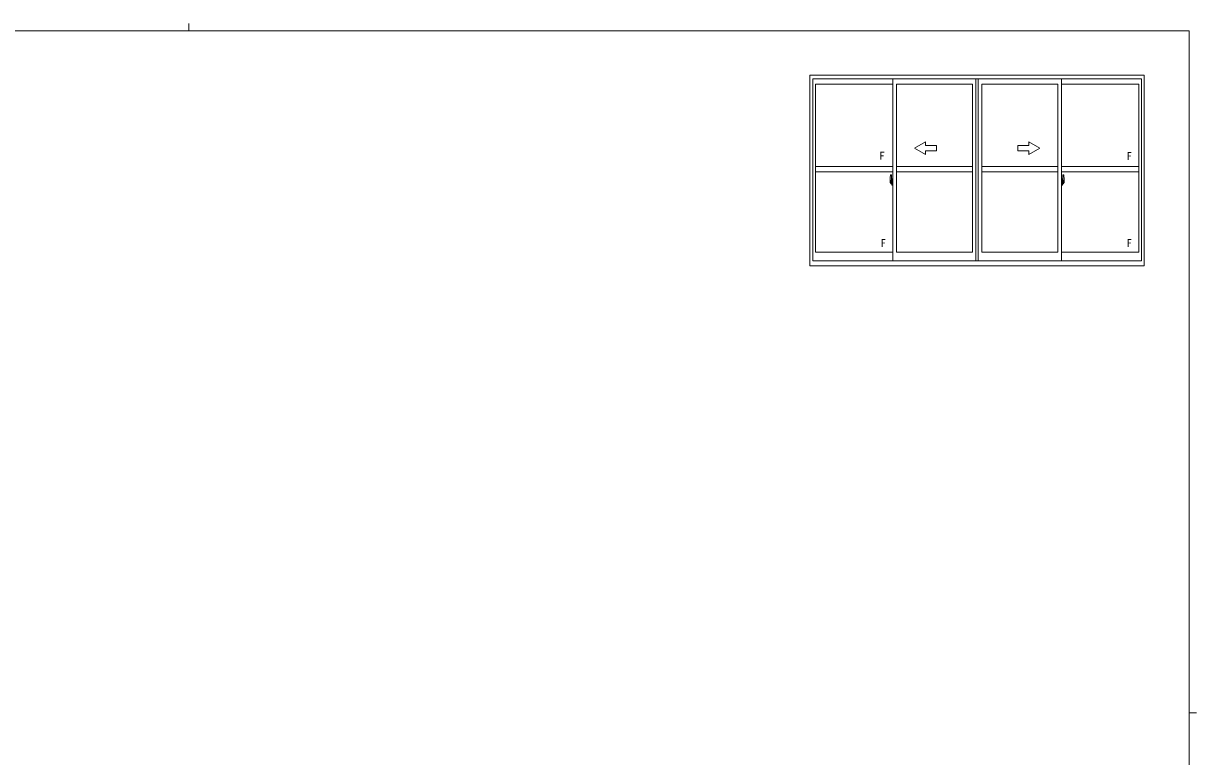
# Model space of a CAD drawing. Units: millimetres, scale not verified. Extents: x -594 to 539, y -420 to 386.
# Drawn here: x -131 to 514, y -17 to 386 of the extents above; entities that cross this region are included whole.
import ezdxf
from ezdxf.enums import TextEntityAlignment as Align

# ---------------------------------------------------------------- set-up
doc = ezdxf.new("R2010")
doc.units = ezdxf.units.MM
doc.header["$LTSCALE"] = 2
doc.layers.add('0-1_YKK_ZWAK', color=7, linetype='Continuous', lineweight=9)
doc.layers.add('0-6_YKK_A1', color=4, linetype='Continuous', lineweight=9)
doc.styles.add('ＭＳ ゴシック', font='')
doc.styles.get('ＭＳ ゴシック').set_extended_font_data('MS Gothic')

msp = doc.modelspace()

# ---------------------------------------------------------------- linework, layer by layer
at = {"layer": '0-1_YKK_ZWAK'}
for p, q in [((510, 382), (-590, 382)), ((-39.98, 386), (-39.98, 382)), ((510, 382), (510, -368)), ((510, 7), (514, 7))]:
    msp.add_line(p, q, dxfattribs=at)
at = {"layer": '0-6_YKK_A1'}
for p, q in [((301.52, 357.492), (301.52, 252.742)), ((485.27, 357.492), (301.52, 357.492)), ((303.02, 355.492), (303.02, 255.492)), ((483.77, 355.492), (303.02, 355.492)), ((347.02, 255.492), (347.02, 355.492)), ((392.77, 255.492), (392.77, 355.492)), ((394.02, 255.492), (394.02, 355.492)), ((394.02, 255.492), (394.02, 355.492)), ((439.77, 255.492), (439.77, 355.492)), ((483.77, 355.492), (483.77, 255.492)), ((485.27, 357.492), (485.27, 252.742)), ((304.57, 352.641), (304.57, 260.292)), ((347.02, 352.641), (304.57, 352.641)), ((390.77, 352.641), (349.02, 352.641)), ((349.02, 260.292), (349.02, 352.641)), ((390.77, 260.292), (390.77, 352.641)), ((396.02, 352.641), (437.77, 352.641)), ((396.02, 260.292), (396.02, 352.641)), ((437.77, 260.292), (437.77, 352.641)), ((439.77, 352.641), (482.22, 352.641)), ((482.22, 352.641), (482.22, 260.292)), ((359.02, 317.417), (365.02, 320.881)), ((359.02, 317.417), (365.02, 313.952)), ((365.02, 318.917), (365.02, 320.881)), ((365.02, 318.917), (371.02, 318.917)), ((371.02, 318.917), (371.02, 315.917)), ((415.77, 318.917), (415.77, 315.917)), ((421.77, 318.917), (415.77, 318.917)), ((421.77, 318.917), (421.77, 320.881)), ((427.77, 317.417), (421.77, 320.881)), ((427.77, 317.417), (421.77, 313.952)), ((365.02, 313.952), (365.02, 315.917)), ((371.02, 315.917), (365.02, 315.917)), ((415.77, 315.917), (421.77, 315.917)), ((421.77, 313.952), (421.77, 315.917)), ((347.02, 307.417), (304.57, 307.417)), ((347.02, 304.417), (304.57, 304.417)), ((390.77, 307.417), (349.02, 307.417)), ((390.77, 304.417), (349.02, 304.417)), ((396.02, 307.417), (437.77, 307.417)), ((396.02, 304.417), (437.77, 304.417)), ((439.77, 307.417), (482.22, 307.417)), ((439.77, 304.417), (482.22, 304.417)), ((347.185, 298.67), (345.431, 298.67)), ((345.62, 300.575), (345.62, 298.358)), ((345.669, 298.308), (345.875, 298.301)), ((345.82, 298.653), (345.82, 299.712)), ((346.208, 299.712), (345.82, 299.712)), ((345.821, 298.614), (345.82, 298.65)), ((345.845, 298.66), (345.845, 299.64)), ((345.845, 299.64), (346.208, 299.64)), ((345.861, 302.829), (346.294, 302.845)), ((346.09, 298.473), (345.875, 298.473)), ((345.875, 298.473), (345.875, 298.301)), ((345.91, 298.404), (345.875, 298.404)), ((345.91, 298.445), (346.145, 298.445)), ((345.91, 298.356), (345.91, 298.445)), ((345.91, 298.21), (345.91, 298.226)), ((345.91, 298.21), (346.199, 298.21)), ((345.998, 297.938), (345.988, 297.954)), ((346.02, 297.907), (345.998, 297.938)), ((346.02, 297.957), (346.02, 297.907)), ((346.208, 297.907), (346.02, 297.907)), ((346.045, 297.982), (346.208, 297.982)), ((346.13, 298.48), (346.09, 298.48)), ((346.09, 298.48), (346.09, 298.445)), ((346.305, 299.263), (346.13, 299.263)), ((346.13, 299.263), (346.13, 298.445)), ((346.145, 298.932), (346.13, 298.932)), ((346.145, 298.818), (346.145, 299.016)), ((346.145, 298.743), (346.145, 298.818)), ((346.145, 298.818), (346.145, 298.818)), ((346.145, 298.698), (346.145, 298.743)), ((346.145, 298.743), (346.245, 298.743)), ((346.145, 298.45), (346.145, 298.504)), ((346.145, 298.504), (346.245, 298.504)), ((346.145, 298.445), (346.145, 298.45)), ((346.145, 298.45), (346.245, 298.45)), ((346.145, 298.445), (346.245, 298.445)), ((346.146, 298.225), (346.145, 298.226)), ((346.169, 298.215), (346.146, 298.225)), ((346.18, 298.212), (346.169, 298.215)), ((346.191, 298.21), (346.18, 298.212)), ((346.209, 298.21), (346.191, 298.21)), ((346.224, 298.215), (346.209, 298.21)), ((346.235, 298.223), (346.224, 298.215)), ((346.245, 298.404), (346.233, 298.404)), ((346.239, 298.229), (346.235, 298.223)), ((346.242, 298.235), (346.239, 298.229)), ((346.245, 299.603), (346.245, 299.263)), ((346.245, 299.435), (346.245, 299.485)), ((346.245, 299.263), (346.245, 299.041)), ((346.245, 299.263), (346.245, 299.041)), ((346.32, 299.145), (346.245, 299.145)), ((346.245, 299.041), (346.415, 299.041)), ((346.245, 298.843), (346.415, 298.843)), ((346.245, 298.743), (346.245, 298.818)), ((346.415, 298.818), (346.245, 298.818)), ((346.245, 298.818), (346.245, 298.02)), ((346.245, 298.698), (346.245, 298.743)), ((346.245, 298.504), (346.245, 298.698)), ((346.245, 298.674), (346.245, 298.404)), ((346.245, 298.45), (346.245, 298.504)), ((346.245, 298.445), (346.245, 298.45)), ((346.245, 298.302), (346.245, 298.251)), ((346.32, 299.56), (346.305, 299.56)), ((346.305, 299.56), (346.305, 299.263)), ((346.32, 302.82), (346.32, 299.56)), ((346.32, 299.6), (346.32, 299.041)), ((346.32, 299.041), (346.32, 299.394)), ((346.32, 299.103), (346.32, 299.338)), ((346.32, 298.818), (346.32, 298.02)), ((346.32, 298.297), (346.32, 298.818)), ((346.345, 299.419), (346.445, 299.42)), ((346.445, 298.27), (346.345, 298.272)), ((346.415, 299.041), (346.415, 298.843)), ((346.415, 298.843), (346.415, 298.818)), ((346.445, 300.525), (346.445, 299.62)), ((346.57, 299.62), (346.445, 299.62)), ((346.445, 299.253), (346.445, 299.566)), ((346.45, 299.226), (346.445, 299.253)), ((346.445, 298.438), (346.446, 298.446)), ((346.445, 298.125), (346.445, 298.438)), ((346.57, 298.07), (346.445, 298.07)), ((346.445, 297.165), (346.445, 298.07)), ((346.446, 298.446), (346.453, 298.475)), ((346.463, 299.199), (346.45, 299.226)), ((346.453, 298.475), (346.46, 298.488)), ((346.46, 298.488), (346.469, 298.5)), ((346.475, 299.187), (346.463, 299.199)), ((346.595, 299.595), (346.469, 299.591)), ((346.469, 298.5), (346.478, 298.506)), ((346.595, 298.095), (346.469, 298.1)), ((346.47, 299.595), (346.47, 299.62)), ((346.595, 299.595), (346.47, 299.595)), ((346.595, 298.095), (346.47, 298.095)), ((346.47, 298.095), (346.47, 298.07)), ((346.484, 299.181), (346.475, 299.187)), ((346.478, 298.506), (346.488, 298.51)), ((346.493, 299.18), (346.484, 299.181)), ((346.488, 298.51), (346.494, 298.511)), ((346.494, 299.18), (346.493, 299.18)), ((346.494, 299.18), (346.494, 298.511)), ((346.57, 300.575), (346.495, 300.575)), ((346.57, 297.115), (346.495, 297.115)), ((346.505, 299.179), (346.505, 298.162)), ((346.99, 299.219), (346.53, 299.203)), ((346.53, 298.137), (346.99, 298.121)), ((346.57, 300.575), (346.57, 299.62)), ((346.57, 300.55), (346.595, 300.55)), ((346.57, 298.245), (346.57, 298.188)), ((346.57, 297.115), (346.57, 298.07)), ((346.57, 297.14), (346.595, 297.14)), ((346.595, 300.581), (347.02, 300.595)), ((346.595, 300.581), (346.595, 299.595)), ((346.595, 300.55), (346.595, 299.595)), ((346.945, 298.27), (346.595, 298.27)), ((346.595, 298.163), (346.945, 298.163)), ((346.595, 297.14), (346.595, 298.095)), ((346.595, 298.095), (346.595, 297.11)), ((346.595, 297.11), (347.02, 297.095)), ((346.675, 299.335), (346.675, 299.265)), ((346.86, 299.36), (346.7, 299.36)), ((346.7, 299.24), (346.86, 299.24)), ((346.885, 299.335), (346.885, 299.265)), ((346.97, 298.245), (346.97, 298.188)), ((347.005, 299.205), (347.005, 299.199)), ((347.005, 299.205), (347.005, 298.136)), ((347.02, 298.983), (347.005, 298.983)), ((347.02, 298.658), (347.005, 298.658)), ((347.02, 300.595), (347.02, 297.095)), ((439.606, 298.67), (441.36, 298.67)), ((439.77, 300.595), (439.77, 297.095)), ((440.195, 300.581), (439.77, 300.595)), ((439.77, 298.983), (439.785, 298.983)), ((439.77, 298.658), (439.785, 298.658)), ((440.195, 297.11), (439.77, 297.095)), ((439.785, 299.205), (439.785, 299.199)), ((439.785, 299.205), (439.785, 298.136)), ((439.8, 299.219), (440.261, 299.203)), ((440.261, 298.137), (439.8, 298.121)), ((439.82, 298.245), (439.82, 298.188)), ((439.845, 298.27), (440.195, 298.27)), ((440.195, 298.163), (439.845, 298.163)), ((439.905, 299.335), (439.905, 299.265)), ((439.93, 299.36), (440.09, 299.36)), ((440.09, 299.24), (439.93, 299.24)), ((440.115, 299.335), (440.115, 299.265)), ((440.195, 300.581), (440.195, 299.595)), ((440.22, 300.55), (440.195, 300.55)), ((440.195, 300.55), (440.195, 299.595)), ((440.195, 299.595), (440.32, 299.595)), ((440.195, 299.595), (440.321, 299.591)), ((440.195, 298.095), (440.321, 298.1)), ((440.195, 298.095), (440.32, 298.095)), ((440.195, 297.14), (440.195, 298.095)), ((440.195, 298.095), (440.195, 297.11)), ((440.22, 297.14), (440.195, 297.14)), ((440.22, 300.575), (440.295, 300.575)), ((440.22, 300.575), (440.22, 299.62)), ((440.22, 299.62), (440.345, 299.62)), ((440.22, 298.245), (440.22, 298.188)), ((440.22, 298.07), (440.345, 298.07)), ((440.22, 297.115), (440.22, 298.07)), ((440.22, 297.115), (440.295, 297.115)), ((440.285, 299.179), (440.285, 298.162)), ((440.297, 299.18), (440.298, 299.18)), ((440.297, 299.18), (440.297, 298.511)), ((440.303, 298.51), (440.297, 298.511)), ((440.298, 299.18), (440.306, 299.181)), ((440.313, 298.506), (440.303, 298.51)), ((440.306, 299.181), (440.316, 299.187)), ((440.321, 298.5), (440.313, 298.506)), ((440.316, 299.187), (440.328, 299.199)), ((440.32, 299.595), (440.32, 299.62)), ((440.32, 298.095), (440.32, 298.07)), ((440.331, 298.488), (440.321, 298.5)), ((440.328, 299.199), (440.341, 299.226)), ((440.338, 298.475), (440.331, 298.488)), ((440.345, 298.446), (440.338, 298.475)), ((440.341, 299.226), (440.345, 299.253)), ((440.345, 300.525), (440.345, 299.62)), ((440.345, 299.253), (440.345, 299.566)), ((440.446, 299.419), (440.345, 299.42)), ((440.345, 298.438), (440.345, 298.446)), ((440.345, 298.125), (440.345, 298.438)), ((440.345, 298.27), (440.446, 298.272)), ((440.345, 297.165), (440.345, 298.07)), ((440.375, 299.041), (440.375, 298.843)), ((440.545, 299.041), (440.375, 299.041)), ((440.375, 298.843), (440.375, 298.818)), ((440.545, 298.843), (440.375, 298.843)), ((440.375, 298.818), (440.545, 298.818)), ((440.47, 302.82), (440.47, 299.56)), ((440.47, 299.6), (440.47, 299.041)), ((440.47, 299.56), (440.485, 299.56)), ((440.47, 299.041), (440.47, 299.394)), ((440.47, 299.103), (440.47, 299.338)), ((440.47, 299.145), (440.545, 299.145)), ((440.47, 298.818), (440.47, 298.02)), ((440.47, 298.297), (440.47, 298.818)), ((440.485, 299.56), (440.485, 299.263)), ((440.485, 299.263), (440.66, 299.263)), ((440.93, 302.829), (440.496, 302.845)), ((440.545, 299.603), (440.545, 299.263)), ((440.545, 299.435), (440.545, 299.485)), ((440.545, 299.263), (440.545, 299.041)), ((440.545, 299.263), (440.545, 299.041)), ((440.545, 298.743), (440.545, 298.818)), ((440.545, 298.818), (440.545, 298.02)), ((440.545, 298.698), (440.545, 298.743)), ((440.645, 298.743), (440.545, 298.743)), ((440.545, 298.504), (440.545, 298.698)), ((440.545, 298.674), (440.545, 298.404)), ((440.545, 298.45), (440.545, 298.504)), ((440.645, 298.504), (440.545, 298.504)), ((440.545, 298.445), (440.545, 298.45)), ((440.645, 298.45), (440.545, 298.45)), ((440.645, 298.445), (440.545, 298.445)), ((440.545, 298.404), (440.557, 298.404)), ((440.545, 298.302), (440.545, 298.251)), ((440.549, 298.235), (440.552, 298.229)), ((440.552, 298.229), (440.556, 298.223)), ((440.556, 298.223), (440.567, 298.215)), ((440.567, 298.215), (440.582, 298.21)), ((440.582, 298.21), (440.599, 298.21)), ((440.583, 299.712), (440.97, 299.712)), ((440.945, 299.64), (440.583, 299.64)), ((440.745, 297.982), (440.583, 297.982)), ((440.583, 297.907), (440.77, 297.907)), ((440.88, 298.21), (440.592, 298.21)), ((440.599, 298.21), (440.61, 298.212)), ((440.61, 298.212), (440.622, 298.215)), ((440.622, 298.215), (440.645, 298.225)), ((440.645, 298.818), (440.645, 299.016)), ((440.645, 298.932), (440.66, 298.932)), ((440.645, 298.743), (440.645, 298.818)), ((440.645, 298.818), (440.645, 298.818)), ((440.645, 298.698), (440.645, 298.743)), ((440.645, 298.45), (440.645, 298.504)), ((440.645, 298.445), (440.645, 298.45)), ((440.88, 298.445), (440.645, 298.445)), ((440.645, 298.225), (440.645, 298.226)), ((440.66, 299.263), (440.66, 298.445)), ((440.66, 298.48), (440.7, 298.48)), ((440.7, 298.48), (440.7, 298.445)), ((440.7, 298.473), (440.915, 298.473)), ((440.77, 297.957), (440.77, 297.907)), ((440.77, 297.907), (440.792, 297.938)), ((440.792, 297.938), (440.803, 297.954)), ((440.88, 298.356), (440.88, 298.445)), ((440.88, 298.404), (440.915, 298.404)), ((440.88, 298.21), (440.88, 298.226)), ((440.915, 298.473), (440.915, 298.301)), ((441.122, 298.308), (440.915, 298.301)), ((440.945, 298.66), (440.945, 299.64)), ((440.97, 298.653), (440.97, 299.712)), ((440.97, 298.614), (440.97, 298.65)), ((441.17, 300.575), (441.17, 298.358)), ((304.57, 260.292), (347.02, 260.292)), ((349.02, 260.292), (390.77, 260.292)), ((439.77, 260.292), (482.22, 260.292)), ((301.52, 252.742), (485.27, 252.742)), ((303.02, 255.492), (483.77, 255.492))]:
    msp.add_line(p, q, dxfattribs=at)
for points in [[(437.77, 260.292), (396.02, 260.292), (396.02, 352.641)], [(345.821, 298.603), (345.82, 298.65), (345.82, 298.653)], [(345.91, 298.226), (345.91, 298.356), (346.145, 298.356)], [(346.245, 299.041), (346.175, 299.034), (346.145, 299.016)], [(346.245, 298.843), (346.175, 298.836), (346.145, 298.818)], [(346.145, 298.818), (346.245, 298.818), (346.245, 298.818)], [(346.145, 298.504), (346.145, 298.698), (346.245, 298.698)], [(346.242, 298.235), (346.244, 298.243), (346.245, 298.251)], [(346.245, 298.445), (346.245, 298.315), (346.245, 298.302)], [(346.507, 299.187), (346.506, 299.183), (346.505, 299.179)], [(346.505, 298.162), (346.506, 298.158), (346.507, 298.153)], [(347.005, 299.205), (347.003, 299.212), (346.998, 299.218), (346.99, 299.219)], [(346.99, 298.121), (346.998, 298.123), (347.003, 298.128), (347.005, 298.136)], [(439.785, 299.205), (439.787, 299.212), (439.793, 299.218), (439.801, 299.219)], [(439.801, 298.121), (439.793, 298.123), (439.787, 298.128), (439.785, 298.136)], [(440.284, 299.187), (440.285, 299.183), (440.285, 299.179)], [(440.285, 298.162), (440.285, 298.158), (440.284, 298.153)], [(440.545, 299.041), (440.616, 299.034), (440.645, 299.016)], [(440.545, 298.843), (440.616, 298.836), (440.645, 298.818)], [(440.645, 298.818), (440.545, 298.818), (440.545, 298.818)], [(440.645, 298.504), (440.645, 298.698), (440.545, 298.698)], [(440.545, 298.445), (440.545, 298.315), (440.545, 298.302)], [(440.549, 298.235), (440.546, 298.243), (440.545, 298.251)], [(440.88, 298.226), (440.88, 298.356), (440.645, 298.356)], [(440.969, 298.603), (440.97, 298.65), (440.97, 298.653)]]:
    msp.add_lwpolyline(points, dxfattribs=at)
for centre, radius, start, end in [((358.87, 300.534), 13.25, 170.20653, 179.82143), ((345.67, 298.358), 0.05, 180, 268), ((345.863, 302.779), 0.05, 91.99998, 170.20653), ((345.845, 299.665), 0.025, 180, 270), ((347.297, 298.651), 1.476, 179.91893, 190.81317), ((347.128, 298.592), 1.307, 179.53619, 192.85144), ((347.317, 298.62), 1.472, 178.42075, 189.33089), ((346.769, 298.514), 0.933, 188.62914, 193.15749), ((347.128, 298.592), 1.307, 192.85144, 209.23122), ((346.769, 298.514), 0.933, 193.15749, 216.6329), ((346.731, 298.534), 0.88, 189.98209, 192.05296), ((346.731, 298.534), 0.88, 192.05296, 218.82617), ((346.045, 297.957), 0.025, 90, 180), ((346.15, 298.451), 0.095, 266.91231, 356.74059), ((346.208, 299.6), 0.113, 0, 90), ((346.208, 299.603), 0.0375, 0, 90), ((346.208, 298.02), 0.113, 270, 0), ((346.208, 298.02), 0.0375, 270, 0), ((346.295, 302.82), 0.025, 0, 91.99998), ((346.345, 299.394), 0.025, 91, 180), ((346.345, 298.297), 0.025, 180, 269.00002), ((346.495, 300.525), 0.05, 90, 180), ((346.47, 299.566), 0.025, 91.99998, 180), ((346.47, 298.125), 0.025, 180, 268), ((346.495, 297.165), 0.05, 180, 270), ((346.53, 299.178), 0.0254, 88.99205, 157.90245), ((346.53, 298.163), 0.0256, 202.43822, 270.66725), ((346.595, 298.245), 0.025, 90, 180), ((346.595, 298.188), 0.025, 180, 270), ((346.7, 299.335), 0.025, 90, 180), ((346.7, 299.265), 0.025, 180, 270), ((346.86, 299.335), 0.025, 0, 90), ((346.86, 299.265), 0.025, 270, 0), ((346.945, 298.245), 0.025, 0, 90), ((346.945, 298.188), 0.025, 270, 0), ((439.845, 298.245), 0.025, 90, 180), ((439.845, 298.188), 0.025, 180, 270), ((439.93, 299.335), 0.025, 90, 180), ((439.93, 299.265), 0.025, 180, 270), ((440.09, 299.335), 0.025, 0, 90), ((440.09, 299.265), 0.025, 270, 0), ((440.195, 298.245), 0.025, 0, 90), ((440.195, 298.188), 0.025, 270, 0), ((440.26, 299.178), 0.0254, 22.09753, 91.00793), ((440.26, 298.163), 0.0256, 269.33273, 337.56177), ((440.295, 300.525), 0.05, 0, 90), ((440.295, 297.165), 0.05, 270, 0), ((440.32, 299.566), 0.025, 0, 88), ((440.32, 298.125), 0.025, 271.99998, 0), ((440.445, 299.394), 0.025, 0, 88.99998), ((440.445, 298.297), 0.025, 270.99997, 0), ((440.495, 302.82), 0.025, 88, 180), ((440.583, 299.6), 0.113, 90, 180), ((440.583, 298.02), 0.113, 180, 270), ((440.64, 298.451), 0.095, 183.2594, 273.08768), ((440.583, 299.603), 0.0375, 90, 180), ((440.583, 298.02), 0.0375, 180, 270), ((440.06, 298.534), 0.88, 321.17381, 347.94702), ((440.745, 297.957), 0.025, 0, 90), ((440.022, 298.514), 0.933, 323.36708, 346.8425), ((439.662, 298.592), 1.307, 330.76877, 347.14854), ((440.06, 298.534), 0.88, 347.94702, 350.0179), ((439.474, 298.62), 1.472, 350.6691, 1.57924), ((440.928, 302.779), 0.05, 9.79346, 88), ((440.022, 298.514), 0.933, 346.8425, 351.37085), ((439.662, 298.592), 1.307, 347.14854, 0.46379), ((439.494, 298.651), 1.476, 349.18681, 0.08105), ((440.945, 299.665), 0.025, 270, 0), ((427.92, 300.534), 13.25, 0.17856, 9.79346), ((441.12, 298.358), 0.05, 272, 0)]:
    msp.add_arc(centre, radius, start, end, dxfattribs=at)

# ---------------------------------------------------------------- texts
at = {"layer": '0-6_YKK_A1', "color": 7, "style": 'ＭＳ ゴシック'}
for p in [(339.63, 309.723), (475.477, 309.594), (340.277, 261.754), (475.477, 261.754)]:
    msp.add_text('F', height=4.399, dxfattribs=at).set_placement(p, align=Align.BOTTOM_LEFT)

doc.saveas('drawing.dxf')
